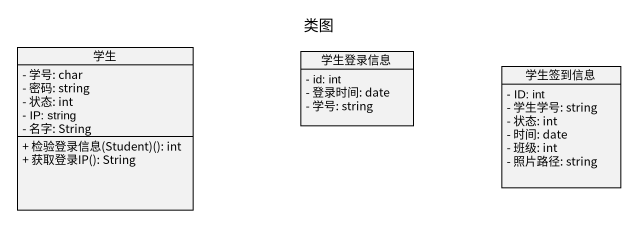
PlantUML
@startuml
title 类图
hide circle
hide empty members
skinparam classAttributeIconSize 0
class 学生 {
  - 学号: char
  - 密码: string
  - 状态: int
  - IP: string
  - 名字: String
  + 检验登录信息(Student)(): int
  + 获取登录IP(): String
}
class 学生登录信息 {
  - id: int
  - 登录时间: date
  - 学号: string
}
class 学生签到信息 {
  - ID: int
  - 学生学号: string
  - 状态: int
  - 时间: date
  - 班级: int
  - 照片路径: string
}
@enduml
